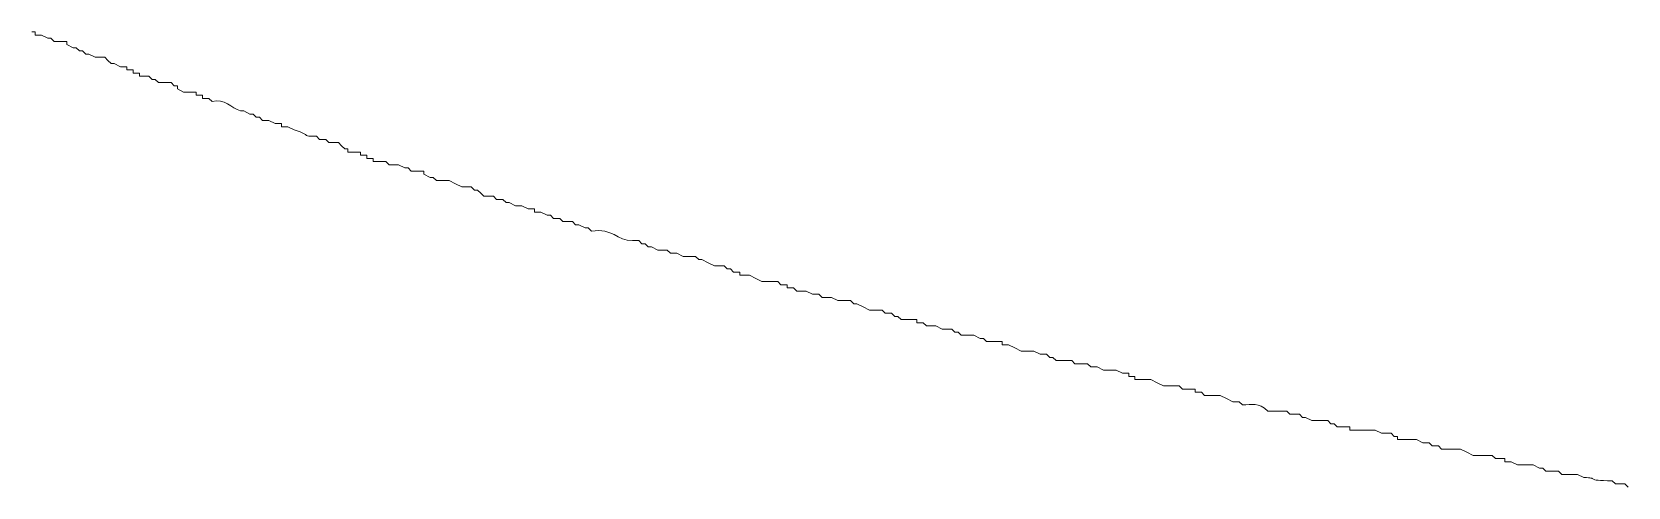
# Model space of a CAD drawing. Header units: millimetres. Extents: x 5194 to 16594, y 329 to 7592.
# Drawn here: x 10760.21 to 10771.57, y 3867.54 to 3870.78 of the extents above; entities that cross this region are included whole.
import ezdxf

# ---------------------------------------------------------------- set-up
doc = ezdxf.new("R2010")
doc.units = ezdxf.units.MM
doc.header["$MEASUREMENT"] = 0
doc.layers.add('PDF_Geometry', color=7, linetype='Continuous', true_color=0x231f20)

msp = doc.modelspace()

# ---------------------------------------------------------------- linework, layer by layer
at = {"layer": 'PDF_Geometry', "color": 0, "lineweight": 9}
for p, q in [((10760.234, 3870.779), (10760.211, 3870.779)), ((10760.234, 3870.756), (10760.234, 3870.779)), ((10760.279, 3870.756), (10760.234, 3870.756)), ((10760.324, 3870.734), (10760.279, 3870.756)), ((10760.346, 3870.734), (10760.324, 3870.734)), ((10760.369, 3870.711), (10760.346, 3870.734)), ((10760.414, 3870.711), (10760.369, 3870.711)), ((10760.459, 3870.711), (10760.414, 3870.711)), ((10760.459, 3870.689), (10760.459, 3870.711)), ((10760.504, 3870.666), (10760.459, 3870.689)), ((10760.526, 3870.666), (10760.504, 3870.666)), ((10760.549, 3870.644), (10760.526, 3870.666)), ((10760.571, 3870.644), (10760.549, 3870.644)), ((10760.594, 3870.621), (10760.571, 3870.644)), ((10760.616, 3870.621), (10760.594, 3870.621)), ((10760.661, 3870.599), (10760.616, 3870.621)), ((10760.684, 3870.599), (10760.661, 3870.599)), ((10760.706, 3870.599), (10760.684, 3870.599)), ((10760.729, 3870.599), (10760.706, 3870.599)), ((10760.751, 3870.576), (10760.729, 3870.599)), ((10760.774, 3870.554), (10760.751, 3870.576)), ((10760.796, 3870.554), (10760.774, 3870.554)), ((10760.841, 3870.531), (10760.796, 3870.554)), ((10760.886, 3870.531), (10760.841, 3870.531)), ((10760.886, 3870.509), (10760.886, 3870.531)), ((10760.931, 3870.509), (10760.886, 3870.509)), ((10760.931, 3870.486), (10760.931, 3870.509)), ((10760.976, 3870.486), (10760.931, 3870.486)), ((10760.976, 3870.464), (10760.976, 3870.486)), ((10761.021, 3870.464), (10760.976, 3870.464)), ((10761.043, 3870.464), (10761.021, 3870.464)), ((10761.066, 3870.441), (10761.043, 3870.464)), ((10761.088, 3870.441), (10761.066, 3870.441)), ((10761.111, 3870.419), (10761.088, 3870.441)), ((10761.133, 3870.419), (10761.111, 3870.419)), ((10761.156, 3870.419), (10761.133, 3870.419)), ((10761.201, 3870.419), (10761.156, 3870.419)), ((10761.223, 3870.396), (10761.201, 3870.419)), ((10761.246, 3870.396), (10761.223, 3870.396)), ((10761.246, 3870.374), (10761.246, 3870.396)), ((10761.291, 3870.351), (10761.246, 3870.374)), ((10761.336, 3870.351), (10761.291, 3870.351)), ((10761.381, 3870.351), (10761.336, 3870.351)), ((10761.381, 3870.329), (10761.381, 3870.351)), ((10761.426, 3870.329), (10761.381, 3870.329)), ((10761.426, 3870.306), (10761.426, 3870.329)), ((10761.471, 3870.306), (10761.426, 3870.306)), ((10761.493, 3870.284), (10761.471, 3870.306)), ((10761.718, 3870.217), (10761.696, 3870.217)), ((10761.763, 3870.194), (10761.718, 3870.217)), ((10761.786, 3870.194), (10761.763, 3870.194)), ((10761.808, 3870.172), (10761.786, 3870.194)), ((10761.831, 3870.172), (10761.808, 3870.172)), ((10761.853, 3870.149), (10761.831, 3870.172)), ((10761.876, 3870.149), (10761.853, 3870.149)), ((10761.898, 3870.149), (10761.876, 3870.149)), ((10761.943, 3870.127), (10761.898, 3870.149)), ((10761.988, 3870.127), (10761.943, 3870.127)), ((10761.988, 3870.104), (10761.988, 3870.127)), ((10762.033, 3870.104), (10761.988, 3870.104)), ((10762.078, 3870.082), (10762.033, 3870.104)), ((10762.258, 3870.014), (10762.235, 3870.037)), ((10762.303, 3870.014), (10762.258, 3870.014)), ((10762.325, 3869.992), (10762.303, 3870.014)), ((10762.348, 3869.992), (10762.325, 3869.992)), ((10762.37, 3869.992), (10762.348, 3869.992)), ((10762.393, 3869.992), (10762.37, 3869.992)), ((10762.415, 3869.969), (10762.393, 3869.992)), ((10762.438, 3869.947), (10762.415, 3869.969)), ((10762.46, 3869.947), (10762.438, 3869.947)), ((10762.46, 3869.924), (10762.46, 3869.947)), ((10762.505, 3869.924), (10762.46, 3869.924)), ((10762.55, 3869.924), (10762.505, 3869.924)), ((10762.55, 3869.902), (10762.55, 3869.924)), ((10762.595, 3869.902), (10762.55, 3869.902)), ((10762.595, 3869.879), (10762.595, 3869.902)), ((10762.64, 3869.879), (10762.595, 3869.879)), ((10762.64, 3869.857), (10762.64, 3869.879)), ((10762.685, 3869.857), (10762.64, 3869.857)), ((10762.708, 3869.857), (10762.685, 3869.857)), ((10762.73, 3869.857), (10762.708, 3869.857)), ((10762.753, 3869.834), (10762.73, 3869.857)), ((10762.775, 3869.834), (10762.753, 3869.834)), ((10762.82, 3869.834), (10762.775, 3869.834)), ((10762.865, 3869.812), (10762.82, 3869.834)), ((10762.888, 3869.812), (10762.865, 3869.812)), ((10762.91, 3869.789), (10762.888, 3869.812)), ((10762.933, 3869.789), (10762.91, 3869.789)), ((10762.955, 3869.789), (10762.933, 3869.789)), ((10763, 3869.789), (10762.955, 3869.789)), ((10763, 3869.767), (10763, 3869.789)), ((10763.045, 3869.744), (10763, 3869.767)), ((10763.067, 3869.744), (10763.045, 3869.744)), ((10763.09, 3869.722), (10763.067, 3869.744)), ((10763.135, 3869.722), (10763.09, 3869.722)), ((10763.18, 3869.722), (10763.135, 3869.722)), ((10763.225, 3869.699), (10763.18, 3869.722)), ((10763.27, 3869.677), (10763.225, 3869.699)), ((10763.315, 3869.677), (10763.27, 3869.677)), ((10763.337, 3869.677), (10763.315, 3869.677)), ((10763.36, 3869.654), (10763.337, 3869.677)), ((10763.382, 3869.654), (10763.36, 3869.654)), ((10763.405, 3869.632), (10763.382, 3869.654)), ((10763.427, 3869.609), (10763.405, 3869.632)), ((10763.45, 3869.609), (10763.427, 3869.609)), ((10763.472, 3869.609), (10763.45, 3869.609)), ((10763.495, 3869.609), (10763.472, 3869.609)), ((10763.517, 3869.587), (10763.495, 3869.609)), ((10763.562, 3869.587), (10763.517, 3869.587)), ((10763.585, 3869.564), (10763.562, 3869.587)), ((10763.607, 3869.564), (10763.585, 3869.564)), ((10763.652, 3869.542), (10763.607, 3869.564)), ((10763.697, 3869.542), (10763.652, 3869.542)), ((10763.742, 3869.519), (10763.697, 3869.542)), ((10763.787, 3869.519), (10763.742, 3869.519)), ((10763.787, 3869.497), (10763.787, 3869.519)), ((10763.832, 3869.497), (10763.787, 3869.497)), ((10763.877, 3869.474), (10763.832, 3869.497)), ((10763.9, 3869.474), (10763.877, 3869.474)), ((10763.922, 3869.452), (10763.9, 3869.474)), ((10763.967, 3869.452), (10763.922, 3869.452)), ((10763.99, 3869.429), (10763.967, 3869.452)), ((10764.012, 3869.429), (10763.99, 3869.429)), ((10764.034, 3869.429), (10764.012, 3869.429)), ((10764.057, 3869.429), (10764.034, 3869.429)), ((10764.079, 3869.407), (10764.057, 3869.429)), ((10764.102, 3869.407), (10764.079, 3869.407)), ((10764.147, 3869.384), (10764.102, 3869.407)), ((10764.169, 3869.384), (10764.147, 3869.384)), ((10764.192, 3869.362), (10764.169, 3869.384)), ((10764.507, 3869.294), (10764.484, 3869.294)), ((10764.529, 3869.294), (10764.507, 3869.294)), ((10764.552, 3869.272), (10764.529, 3869.294)), ((10764.574, 3869.272), (10764.552, 3869.272)), ((10764.597, 3869.25), (10764.574, 3869.272)), ((10764.619, 3869.25), (10764.597, 3869.25)), ((10764.664, 3869.227), (10764.619, 3869.25)), ((10764.687, 3869.227), (10764.664, 3869.227)), ((10764.709, 3869.227), (10764.687, 3869.227)), ((10764.732, 3869.227), (10764.709, 3869.227)), ((10764.754, 3869.205), (10764.732, 3869.227)), ((10764.799, 3869.205), (10764.754, 3869.205)), ((10764.844, 3869.182), (10764.799, 3869.205)), ((10764.889, 3869.182), (10764.844, 3869.182)), ((10764.934, 3869.182), (10764.889, 3869.182)), ((10764.957, 3869.16), (10764.934, 3869.182)), ((10764.979, 3869.16), (10764.957, 3869.16)), ((10765.024, 3869.137), (10764.979, 3869.16)), ((10765.069, 3869.115), (10765.024, 3869.137)), ((10765.091, 3869.115), (10765.069, 3869.115)), ((10765.114, 3869.115), (10765.091, 3869.115)), ((10765.136, 3869.115), (10765.114, 3869.115)), ((10765.159, 3869.092), (10765.136, 3869.115)), ((10765.181, 3869.092), (10765.159, 3869.092)), ((10765.204, 3869.07), (10765.181, 3869.092)), ((10765.249, 3869.07), (10765.204, 3869.07)), ((10765.249, 3869.047), (10765.249, 3869.07)), ((10765.271, 3869.047), (10765.249, 3869.047)), ((10765.294, 3869.047), (10765.271, 3869.047)), ((10765.316, 3869.047), (10765.294, 3869.047)), ((10765.361, 3869.025), (10765.316, 3869.047)), ((10765.406, 3869.002), (10765.361, 3869.025)), ((10765.451, 3869.002), (10765.406, 3869.002)), ((10765.496, 3869.002), (10765.451, 3869.002)), ((10765.519, 3869.002), (10765.496, 3869.002)), ((10765.541, 3868.98), (10765.519, 3869.002)), ((10765.586, 3868.98), (10765.541, 3868.98)), ((10765.586, 3868.957), (10765.586, 3868.98)), ((10765.631, 3868.957), (10765.586, 3868.957)), ((10765.654, 3868.935), (10765.631, 3868.957)), ((10765.676, 3868.935), (10765.654, 3868.935)), ((10765.699, 3868.935), (10765.676, 3868.935)), ((10765.721, 3868.935), (10765.699, 3868.935)), ((10765.766, 3868.912), (10765.721, 3868.935)), ((10765.789, 3868.912), (10765.766, 3868.912)), ((10765.811, 3868.912), (10765.789, 3868.912)), ((10765.834, 3868.89), (10765.811, 3868.912)), ((10765.856, 3868.89), (10765.834, 3868.89)), ((10765.901, 3868.89), (10765.856, 3868.89)), ((10765.946, 3868.867), (10765.901, 3868.89)), ((10765.991, 3868.867), (10765.946, 3868.867)), ((10766.036, 3868.867), (10765.991, 3868.867)), ((10766.059, 3868.845), (10766.036, 3868.867)), ((10766.081, 3868.845), (10766.059, 3868.845)), ((10766.126, 3868.822), (10766.081, 3868.845)), ((10766.171, 3868.8), (10766.126, 3868.822)), ((10766.193, 3868.8), (10766.171, 3868.8)), ((10766.238, 3868.8), (10766.193, 3868.8)), ((10766.261, 3868.8), (10766.238, 3868.8)), ((10766.283, 3868.777), (10766.261, 3868.8)), ((10766.328, 3868.777), (10766.283, 3868.777)), ((10766.351, 3868.755), (10766.328, 3868.777)), ((10766.373, 3868.755), (10766.351, 3868.755)), ((10766.396, 3868.732), (10766.373, 3868.755)), ((10766.418, 3868.732), (10766.396, 3868.732)), ((10766.463, 3868.732), (10766.418, 3868.732)), ((10766.508, 3868.732), (10766.463, 3868.732)), ((10766.508, 3868.71), (10766.508, 3868.732)), ((10766.553, 3868.71), (10766.508, 3868.71)), ((10766.576, 3868.687), (10766.553, 3868.71)), ((10766.598, 3868.687), (10766.576, 3868.687)), ((10766.643, 3868.687), (10766.598, 3868.687)), ((10766.688, 3868.665), (10766.643, 3868.687)), ((10766.733, 3868.665), (10766.688, 3868.665)), ((10766.756, 3868.665), (10766.733, 3868.665)), ((10766.778, 3868.642), (10766.756, 3868.665)), ((10766.801, 3868.642), (10766.778, 3868.642)), ((10766.823, 3868.62), (10766.801, 3868.642)), ((10766.868, 3868.62), (10766.823, 3868.62)), ((10766.913, 3868.62), (10766.868, 3868.62)), ((10766.958, 3868.597), (10766.913, 3868.62)), ((10766.981, 3868.597), (10766.958, 3868.597)), ((10767.003, 3868.575), (10766.981, 3868.597)), ((10767.048, 3868.575), (10767.003, 3868.575)), ((10767.071, 3868.575), (10767.048, 3868.575)), ((10767.093, 3868.575), (10767.071, 3868.575)), ((10767.116, 3868.575), (10767.093, 3868.575)), ((10767.116, 3868.552), (10767.116, 3868.575)), ((10767.16, 3868.552), (10767.116, 3868.552)), ((10767.205, 3868.53), (10767.16, 3868.552)), ((10767.25, 3868.507), (10767.205, 3868.53)), ((10767.273, 3868.507), (10767.25, 3868.507)), ((10767.295, 3868.507), (10767.273, 3868.507)), ((10767.34, 3868.507), (10767.295, 3868.507)), ((10767.385, 3868.485), (10767.34, 3868.507)), ((10767.43, 3868.485), (10767.385, 3868.485)), ((10767.453, 3868.462), (10767.43, 3868.485)), ((10767.475, 3868.462), (10767.453, 3868.462)), ((10767.498, 3868.44), (10767.475, 3868.462)), ((10767.52, 3868.44), (10767.498, 3868.44)), ((10767.565, 3868.44), (10767.52, 3868.44)), ((10767.61, 3868.44), (10767.565, 3868.44)), ((10767.633, 3868.417), (10767.61, 3868.44)), ((10767.655, 3868.417), (10767.633, 3868.417)), ((10767.678, 3868.417), (10767.655, 3868.417)), ((10767.7, 3868.417), (10767.678, 3868.417)), ((10767.723, 3868.417), (10767.7, 3868.417)), ((10767.745, 3868.395), (10767.723, 3868.417)), ((10767.79, 3868.395), (10767.745, 3868.395)), ((10767.835, 3868.372), (10767.79, 3868.395)), ((10767.858, 3868.372), (10767.835, 3868.372)), ((10767.88, 3868.372), (10767.858, 3868.372)), ((10767.903, 3868.372), (10767.88, 3868.372)), ((10767.925, 3868.372), (10767.903, 3868.372)), ((10767.97, 3868.35), (10767.925, 3868.372)), ((10768.015, 3868.35), (10767.97, 3868.35)), ((10768.015, 3868.327), (10768.015, 3868.35)), ((10768.06, 3868.327), (10768.015, 3868.327)), ((10768.06, 3868.305), (10768.06, 3868.327)), ((10768.083, 3868.305), (10768.06, 3868.305)), ((10768.128, 3868.305), (10768.083, 3868.305)), ((10768.15, 3868.305), (10768.128, 3868.305)), ((10768.173, 3868.305), (10768.15, 3868.305)), ((10768.217, 3868.282), (10768.173, 3868.305)), ((10768.262, 3868.26), (10768.217, 3868.282)), ((10768.307, 3868.26), (10768.262, 3868.26)), ((10768.352, 3868.26), (10768.307, 3868.26)), ((10768.375, 3868.26), (10768.352, 3868.26)), ((10768.397, 3868.237), (10768.375, 3868.26)), ((10768.442, 3868.237), (10768.397, 3868.237)), ((10768.487, 3868.237), (10768.442, 3868.237)), ((10768.487, 3868.215), (10768.487, 3868.237)), ((10768.532, 3868.215), (10768.487, 3868.215)), ((10768.555, 3868.193), (10768.532, 3868.215)), ((10768.577, 3868.193), (10768.555, 3868.193)), ((10768.622, 3868.193), (10768.577, 3868.193)), ((10768.667, 3868.193), (10768.622, 3868.193)), ((10768.712, 3868.17), (10768.667, 3868.193)), ((10768.757, 3868.148), (10768.712, 3868.17)), ((10768.78, 3868.148), (10768.757, 3868.148)), ((10768.802, 3868.148), (10768.78, 3868.148)), ((10768.825, 3868.125), (10768.802, 3868.148)), ((10769.05, 3868.08), (10769.005, 3868.08)), ((10769.072, 3868.08), (10769.05, 3868.08)), ((10769.095, 3868.08), (10769.072, 3868.08)), ((10769.14, 3868.08), (10769.095, 3868.08)), ((10769.162, 3868.058), (10769.14, 3868.08)), ((10769.185, 3868.058), (10769.162, 3868.058)), ((10769.23, 3868.058), (10769.185, 3868.058)), ((10769.252, 3868.035), (10769.23, 3868.058)), ((10769.274, 3868.035), (10769.252, 3868.035)), ((10769.319, 3868.013), (10769.274, 3868.035)), ((10769.364, 3868.013), (10769.319, 3868.013)), ((10769.409, 3868.013), (10769.364, 3868.013)), ((10769.432, 3868.013), (10769.409, 3868.013)), ((10769.454, 3867.99), (10769.432, 3868.013)), ((10769.477, 3867.99), (10769.454, 3867.99)), ((10769.499, 3867.968), (10769.477, 3867.99)), ((10769.544, 3867.968), (10769.499, 3867.968)), ((10769.589, 3867.968), (10769.544, 3867.968)), ((10769.589, 3867.945), (10769.589, 3867.968)), ((10769.634, 3867.945), (10769.589, 3867.945)), ((10769.679, 3867.945), (10769.634, 3867.945)), ((10769.724, 3867.945), (10769.679, 3867.945)), ((10769.769, 3867.945), (10769.724, 3867.945)), ((10769.814, 3867.923), (10769.769, 3867.945)), ((10769.859, 3867.923), (10769.814, 3867.923)), ((10769.882, 3867.923), (10769.859, 3867.923)), ((10769.904, 3867.9), (10769.882, 3867.923)), ((10769.927, 3867.9), (10769.904, 3867.9)), ((10769.927, 3867.878), (10769.927, 3867.9)), ((10769.972, 3867.878), (10769.927, 3867.878)), ((10770.017, 3867.878), (10769.972, 3867.878)), ((10770.039, 3867.878), (10770.017, 3867.878)), ((10770.062, 3867.878), (10770.039, 3867.878)), ((10770.107, 3867.855), (10770.062, 3867.878)), ((10770.152, 3867.855), (10770.107, 3867.855)), ((10770.174, 3867.833), (10770.152, 3867.855)), ((10770.197, 3867.833), (10770.174, 3867.833)), ((10770.219, 3867.833), (10770.197, 3867.833)), ((10770.242, 3867.81), (10770.219, 3867.833)), ((10770.287, 3867.81), (10770.242, 3867.81)), ((10770.331, 3867.81), (10770.287, 3867.81)), ((10770.354, 3867.81), (10770.331, 3867.81)), ((10770.376, 3867.81), (10770.354, 3867.81)), ((10770.421, 3867.788), (10770.376, 3867.81)), ((10770.466, 3867.765), (10770.421, 3867.788)), ((10770.511, 3867.765), (10770.466, 3867.765)), ((10770.534, 3867.765), (10770.511, 3867.765)), ((10770.556, 3867.765), (10770.534, 3867.765)), ((10770.601, 3867.765), (10770.556, 3867.765)), ((10770.624, 3867.743), (10770.601, 3867.765)), ((10770.646, 3867.743), (10770.624, 3867.743)), ((10770.691, 3867.743), (10770.646, 3867.743)), ((10770.691, 3867.72), (10770.691, 3867.743)), ((10770.736, 3867.72), (10770.691, 3867.72)), ((10770.781, 3867.698), (10770.736, 3867.72)), ((10770.804, 3867.698), (10770.781, 3867.698)), ((10770.826, 3867.698), (10770.804, 3867.698)), ((10770.871, 3867.698), (10770.826, 3867.698)), ((10770.894, 3867.698), (10770.871, 3867.698)), ((10770.939, 3867.675), (10770.894, 3867.698)), ((10770.961, 3867.675), (10770.939, 3867.675)), ((10770.984, 3867.653), (10770.961, 3867.675)), ((10771.029, 3867.653), (10770.984, 3867.653)), ((10771.074, 3867.653), (10771.029, 3867.653)), ((10771.096, 3867.63), (10771.074, 3867.653)), ((10771.119, 3867.63), (10771.096, 3867.63)), ((10771.164, 3867.63), (10771.119, 3867.63)), ((10771.209, 3867.63), (10771.164, 3867.63)), ((10771.254, 3867.608), (10771.209, 3867.63)), ((10771.478, 3867.563), (10771.456, 3867.585)), ((10771.523, 3867.563), (10771.478, 3867.563)), ((10771.546, 3867.563), (10771.523, 3867.563)), ((10771.568, 3867.54), (10771.546, 3867.563))]:
    msp.add_line(p, q, dxfattribs=at)
for points in [[(10761.696, 3870.217), (10761.628, 3870.239), (10761.583, 3870.306), (10761.493, 3870.284)], [(10762.235, 3870.037), (10762.123, 3870.037), (10762.213, 3870.037), (10762.078, 3870.082)], [(10764.484, 3869.294), (10764.372, 3869.294), (10764.349, 3869.384), (10764.192, 3869.362)], [(10769.005, 3868.08), (10768.937, 3868.148), (10768.892, 3868.125), (10768.825, 3868.125)], [(10771.456, 3867.585), (10771.254, 3867.585), (10771.366, 3867.608), (10771.254, 3867.608)]]:
    msp.add_open_spline(points, degree=3, dxfattribs=at)

doc.saveas('drawing.dxf')
